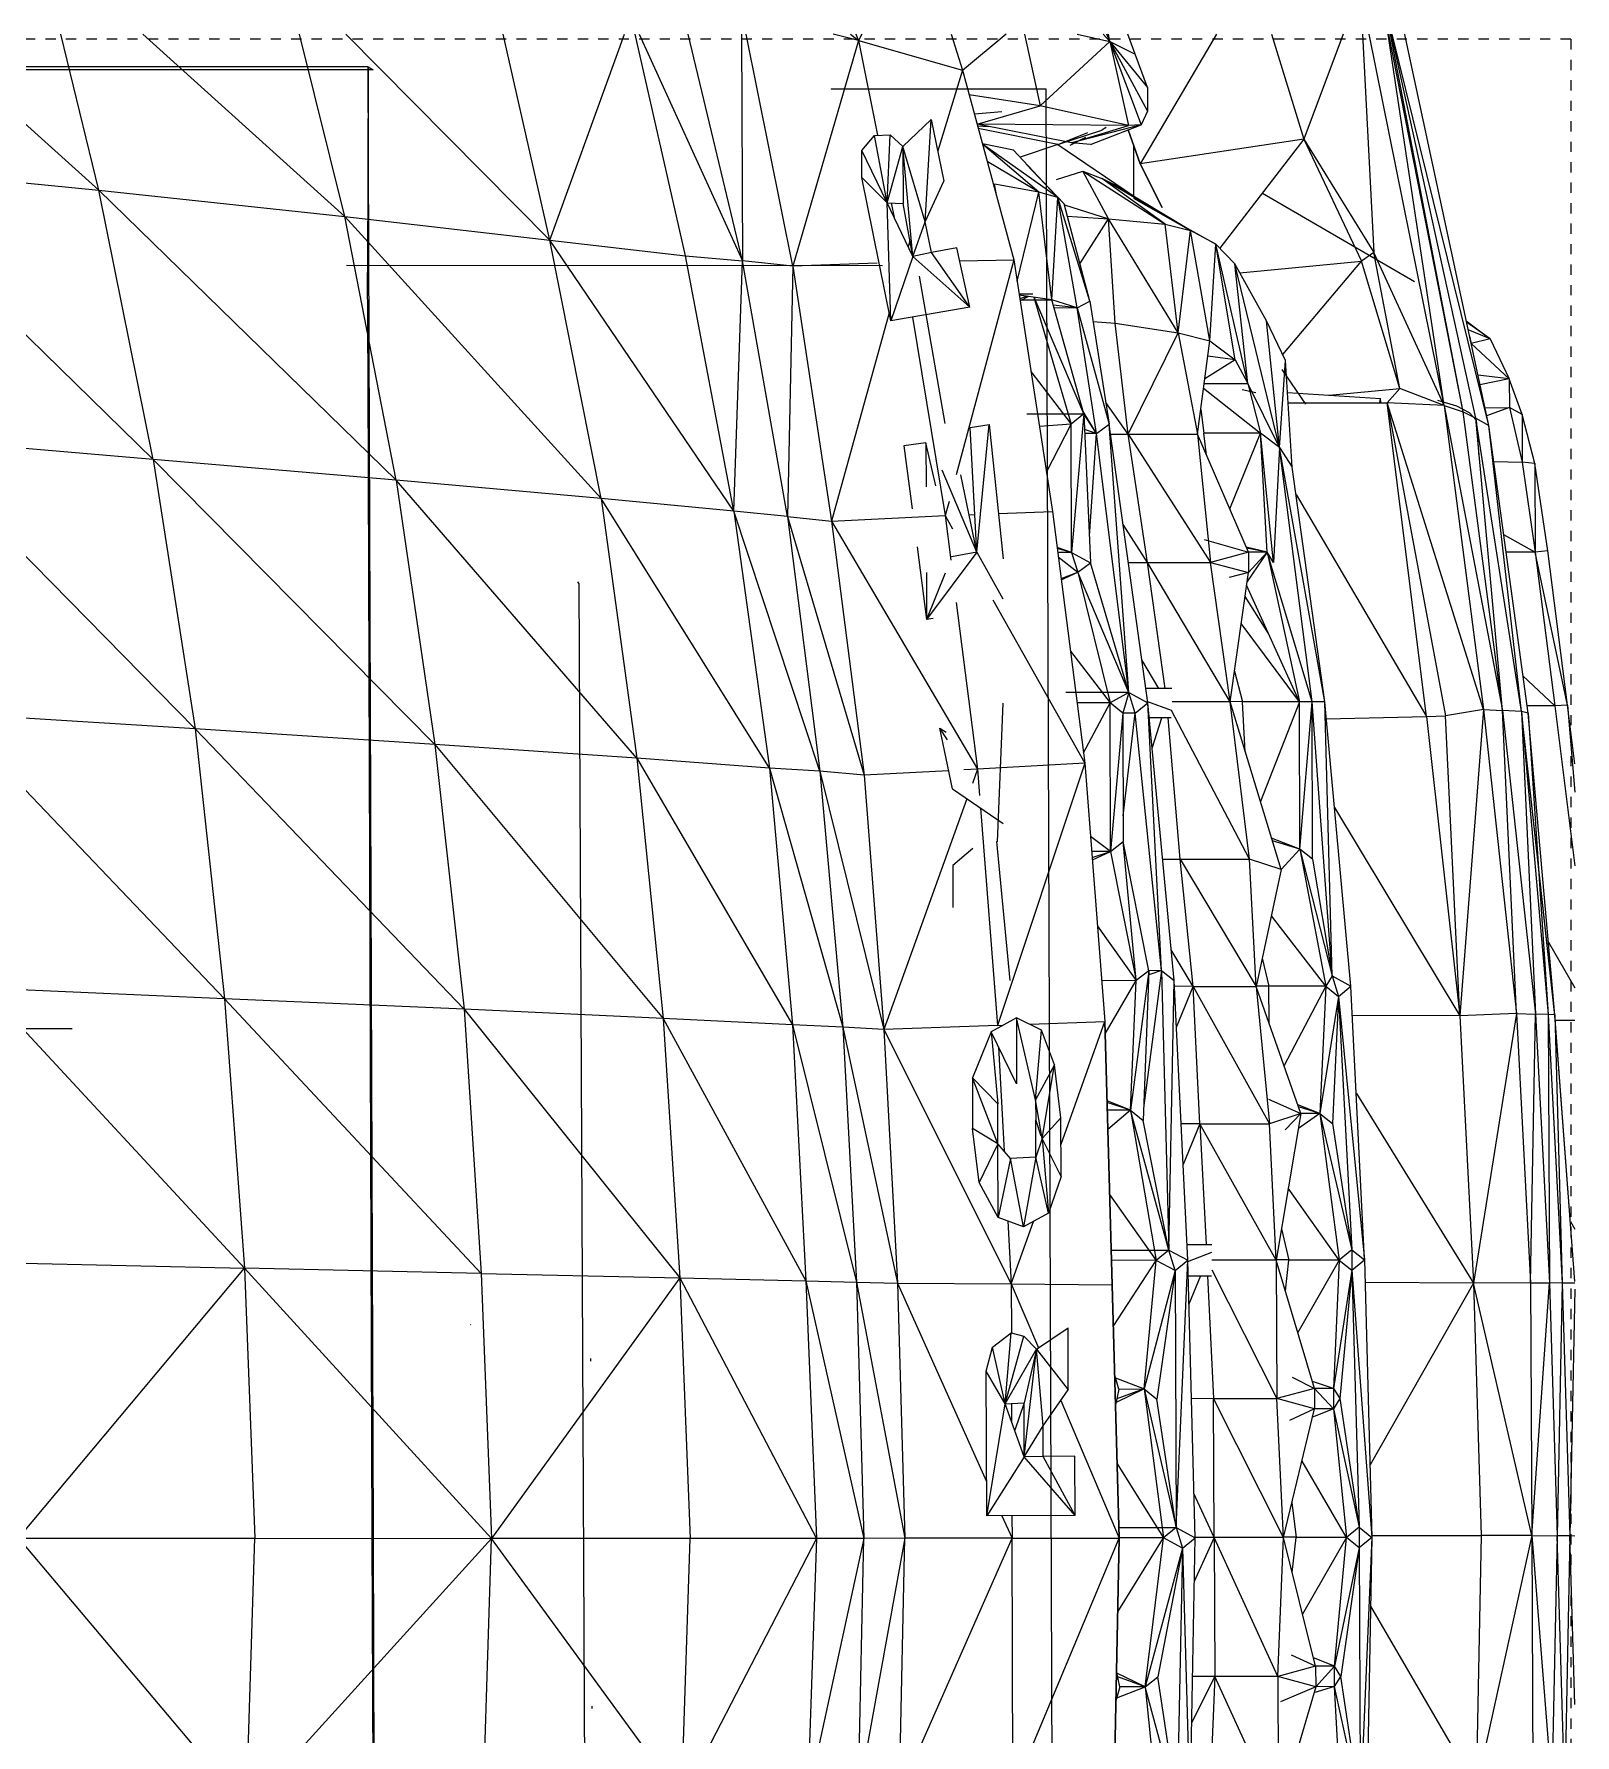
# Model space of a CAD drawing. Header units: inches. Extents: x -4254 to -1719, y 9514 to 12654.
# Drawn here: x -1929.72 to -1910.9, y 12441.03 to 12461.8 of the extents above; entities that cross this region are included whole.
import ezdxf

# ---------------------------------------------------------------- set-up
doc = ezdxf.new("R2010")
doc.units = ezdxf.units.IN
doc.header["$MEASUREMENT"] = 0
doc.linetypes.add('Aligning Line 1_8_', pattern=[0.25, 0.125, -0.125])
for name, color, linetype, lineweight in [('0-1', 7, 'Continuous', 5), ('0-2', 7, 'Continuous', 9), ('A-GENM', 5, 'Continuous', 9), ('G-ANNO-SYMB-1', 147, 'Aligning Line 1_8_', 9)]:
    doc.layers.add(name, color=color, linetype=linetype, lineweight=lineweight)

# ---------------------------------------------------------------- blocks, each defined once
blk = doc.blocks.new('Land_Rover_Evoque_-_SUV_Car_Vehicle_Automobile_13067 - Land Rover EVOQUE_dwg-V3-FLOOR PLAN - ROOF')
at = {"layer": 'A-GENM'}
for p, q in [((-0.25614, 2.57246), (-0.30398, 2.56636)), ((-0.25614, 2.57246), (-0.3035, 2.56246)), ((-0.23791, 2.57475), (-0.25614, 2.57246)), ((-0.25614, 2.57246), (-0.22922, 2.57475)), ((-0.25614, 2.57246), (-0.2559, 2.56855)), ((-0.2559, 2.56855), (-0.2064, 2.57475)), ((-0.18265, 2.56651), (-0.1686, 2.57475)), ((-0.07752, 2.57475), (-0.16017, 2.5685)), ((-0.07752, 2.57475), (-0.15998, 2.56853)), ((-0.15838, 2.57475), (-0.15843, 2.56861)), ((-0.09612, 2.57334), (-0.09378, 2.57475)), ((-0.07702, 2.57475), (-0.07707, 2.57081)), ((-0.07707, 2.57081), (0.00128, 2.57318)), ((-0.07516, 2.57475), (0.00128, 2.57318)), ((0.00128, 2.57318), (0.00123, 2.56921)), ((0.00132, 2.57475), (0.00128, 2.57318)), ((0.05349, 2.57475), (0.00128, 2.57318)), ((0.00128, 2.57318), (0.07965, 2.57161)), ((-0.3035, 2.56246), (-0.2559, 2.56855)), ((-0.26523, 2.55864), (-0.2559, 2.56855)), ((-0.2559, 2.56855), (-0.25589, 2.55991)), ((-0.16017, 2.5685), (-0.25367, 2.56022)), ((-0.15998, 2.56853), (-0.25335, 2.55829)), ((-0.16017, 2.5685), (-0.25335, 2.55829)), ((-0.1604, 2.56254), (-0.07712, 2.56689)), ((-0.16033, 2.5665), (-0.07707, 2.57081)), ((-0.16017, 2.5685), (-0.16033, 2.5665)), ((-0.16033, 2.5665), (-0.07712, 2.56689)), ((-0.16017, 2.5685), (-0.07707, 2.57081)), ((-0.07707, 2.57081), (-0.07712, 2.56689)), ((-0.07712, 2.56689), (0.00123, 2.56921)), ((-0.07712, 2.56097), (-0.07712, 2.56689)), ((0.00117, 2.56135), (-0.07712, 2.56689)), ((-0.07707, 2.57081), (0.00123, 2.56921)), ((0.00117, 2.56135), (0.00123, 2.56921)), ((0.00117, 2.56135), (0.07959, 2.56763)), ((0.07965, 2.57161), (0.00123, 2.56921)), ((0.00123, 2.56921), (0.07959, 2.56763)), ((-0.33098, 2.56232), (-0.34619, 2.55836)), ((-0.33147, 2.55843), (-0.3035, 2.56246)), ((-0.33098, 2.56232), (-0.33147, 2.55843)), ((-0.30398, 2.56636), (-0.33098, 2.56232)), ((-0.33098, 2.56232), (-0.3035, 2.56246)), ((-0.30907, 2.55264), (-0.3035, 2.56246)), ((-0.30398, 2.56636), (-0.3035, 2.56246)), ((-0.3035, 2.56246), (-0.30359, 2.55339)), ((-0.25451, 2.55229), (-0.1604, 2.56254)), ((-0.25422, 2.55821), (-0.16033, 2.5665)), ((-0.25422, 2.55821), (-0.1604, 2.56254)), ((-0.25367, 2.56022), (-0.16033, 2.5665)), ((-0.16057, 2.55665), (-0.1604, 2.56254)), ((-0.16033, 2.5665), (-0.1604, 2.56254)), ((-0.07712, 2.56097), (-0.1604, 2.56254)), ((0.00117, 2.56135), (0.07948, 2.56174)), ((-0.34619, 2.55836), (-0.35721, 2.55439)), ((-0.34838, 2.55443), (-0.33147, 2.55843)), ((-0.34619, 2.55836), (-0.34838, 2.55443)), ((-0.34619, 2.55836), (-0.33147, 2.55843)), ((-0.25422, 2.55821), (-0.34502, 2.54406)), ((-0.25367, 2.56022), (-0.34275, 2.54804)), ((-0.25422, 2.55821), (-0.34275, 2.54804)), ((-0.33165, 2.54956), (-0.33147, 2.55843)), ((-0.25482, 2.5464), (-0.16057, 2.55665)), ((-0.25422, 2.55821), (-0.25451, 2.55229)), ((-0.16057, 2.55665), (-0.25451, 2.55229)), ((-0.25367, 2.56022), (-0.25422, 2.55821)), ((-0.16057, 2.55665), (-0.07712, 2.56097)), ((-0.16057, 2.55665), (-0.15985, 2.53905)), ((-0.16057, 2.55665), (-0.07702, 2.54336)), ((-0.07712, 2.56097), (0.00117, 2.56135)), ((-0.07712, 2.56097), (-0.07702, 2.54336)), ((0.00117, 2.56135), (-0.07702, 2.54336)), ((0.00117, 2.56135), (0.00116, 2.54569)), ((0.00117, 2.56135), (0.07933, 2.54413)), ((-0.36969, 2.54848), (-0.35721, 2.55439)), ((-0.35721, 2.55439), (-0.36824, 2.54263)), ((-0.35721, 2.55439), (-0.35842, 2.54467)), ((-0.35721, 2.55439), (-0.34838, 2.55443)), ((-0.35721, 2.55439), (-0.35536, 2.54533)), ((-0.34904, 2.53422), (-0.25451, 2.55229)), ((-0.34826, 2.54686), (-0.34838, 2.55443)), ((-0.34838, 2.55443), (-0.34576, 2.54739)), ((-0.25451, 2.55229), (-0.34703, 2.54012)), ((-0.25451, 2.55229), (-0.34502, 2.54406)), ((-0.25482, 2.5464), (-0.25451, 2.55229)), ((-0.34275, 2.54804), (-0.46409, 2.51807)), ((-0.34275, 2.54804), (-0.46397, 2.52201)), ((-0.37524, 2.54106), (-0.36969, 2.54848)), ((-0.36969, 2.54848), (-0.3748, 2.54116)), ((-0.36969, 2.54848), (-0.37242, 2.54167)), ((-0.36969, 2.54848), (-0.36824, 2.54263)), ((-0.25482, 2.5464), (-0.3498, 2.5166)), ((-0.34904, 2.53422), (-0.25482, 2.5464)), ((-0.34502, 2.54406), (-0.34275, 2.54804)), ((-0.25482, 2.5464), (-0.15985, 2.53905)), ((-0.25482, 2.5464), (-0.25286, 2.53466)), ((-0.34502, 2.54406), (-0.46409, 2.51786)), ((-0.37087, 2.542), (-0.36824, 2.54263)), ((-0.34673, 2.54209), (-0.34876, 2.53815)), ((-0.34703, 2.54012), (-0.34502, 2.54406)), ((-0.34446, 2.54414), (-0.34673, 2.54209)), ((-0.34446, 2.54414), (-0.33321, 2.545)), ((-0.15985, 2.53905), (-0.07702, 2.54336)), ((-0.13585, 2.50701), (-0.07702, 2.54336)), ((-0.07702, 2.54336), (-0.07726, 2.50976)), ((-0.07702, 2.54336), (0.00116, 2.54569)), ((-0.07702, 2.54336), (-0.02072, 2.51125)), ((0.00117, 2.5118), (0.00116, 2.54569)), ((0.00116, 2.54569), (0.07933, 2.54413)), ((0.023, 2.51143), (0.07933, 2.54413)), ((-0.34703, 2.54012), (-0.46409, 2.51763)), ((-0.34703, 2.54012), (-0.46409, 2.51707)), ((-0.34876, 2.53815), (-0.35052, 2.53225)), ((-0.34904, 2.53422), (-0.34703, 2.54012)), ((-0.15985, 2.53905), (-0.25286, 2.53466)), ((-0.25262, 2.52879), (-0.15985, 2.53905)), ((-0.22438, 2.50023), (-0.15985, 2.53905)), ((-0.15985, 2.53905), (-0.15993, 2.50581)), ((-0.34904, 2.53422), (-0.46409, 2.51094)), ((-0.34904, 2.53422), (-0.46409, 2.51683)), ((-0.34904, 2.53422), (-0.39644, 2.51245)), ((-0.34904, 2.53422), (-0.35421, 2.52047)), ((-0.3498, 2.5166), (-0.25286, 2.53466)), ((-0.34904, 2.53422), (-0.3498, 2.5166)), ((-0.25262, 2.52879), (-0.25286, 2.53466)), ((-0.38729, 2.52498), (-0.41465, 2.47797)), ((-0.25262, 2.52879), (-0.3498, 2.5166)), ((-0.3214, 2.48832), (-0.25262, 2.52879)), ((-0.25193, 2.49768), (-0.25262, 2.52879)), ((-0.46409, 2.52192), (-0.46397, 2.52201)), ((-0.35421, 2.52047), (-0.39644, 2.51245)), ((-0.35421, 2.52047), (-0.39375, 2.50856)), ((-0.35223, 2.49859), (-0.35421, 2.52047)), ((-0.3498, 2.5166), (-0.35421, 2.52047)), ((-0.35305, 2.48571), (-0.35121, 2.51448)), ((-0.3498, 2.5146), (-0.35121, 2.51448)), ((-0.3498, 2.51427), (-0.35121, 2.51448)), ((-0.34979, 2.48591), (-0.3498, 2.5166)), ((-0.46409, 2.50888), (-0.39644, 2.51245)), ((-0.43156, 2.49076), (-0.39644, 2.51245)), ((-0.39644, 2.51245), (-0.39375, 2.50856)), ((-0.08423, 2.50958), (-0.16908, 2.50535)), ((-0.16588, 2.50143), (-0.08423, 2.50958)), ((-0.08739, 2.50563), (-0.08423, 2.50958)), ((-0.08423, 2.50958), (0.00174, 2.51184)), ((-0.08109, 2.50564), (-0.08423, 2.50958)), ((-0.08109, 2.50564), (0.00174, 2.51184)), ((-0.00144, 2.50792), (0.00174, 2.51184)), ((0.00174, 2.51184), (0.08768, 2.51018)), ((0.00174, 2.51184), (0.00494, 2.50793)), ((0.00174, 2.51184), (0.08456, 2.50822)), ((-0.43156, 2.49076), (-0.39375, 2.50856)), ((-0.36478, 2.48422), (-0.39375, 2.50856)), ((-0.39008, 2.4709), (-0.39375, 2.50856)), ((-0.16908, 2.50535), (-0.25719, 2.49719)), ((-0.17225, 2.49947), (-0.16908, 2.50535)), ((-0.16588, 2.50143), (-0.16908, 2.50535)), ((-0.16588, 2.50143), (-0.08739, 2.50563)), ((-0.12964, 2.49571), (-0.08739, 2.50563)), ((-0.12648, 2.49961), (-0.08739, 2.50563)), ((-0.08739, 2.50563), (-0.08109, 2.50564)), ((-0.08739, 2.50563), (-0.0842, 2.50173)), ((-0.0842, 2.50173), (-0.08109, 2.50564)), ((-0.08109, 2.50564), (-0.00144, 2.50792)), ((-0.08109, 2.50564), (-0.04127, 2.5019)), ((-0.08109, 2.50564), (-0.0444, 2.4999)), ((-0.04127, 2.5019), (-0.00144, 2.50792)), ((-0.03811, 2.49992), (-0.00144, 2.50792)), ((-0.03811, 2.49992), (0.00176, 2.50399)), ((0.00176, 2.50399), (-0.02192, 2.49017)), ((-0.00144, 2.50792), (0.00494, 2.50793)), ((-0.00144, 2.50792), (0.00176, 2.50399)), ((0.00176, 2.50399), (0.00175, 2.48836)), ((0.00494, 2.50793), (0.00176, 2.50399)), ((0.04166, 2.50024), (0.00176, 2.50399)), ((0.00176, 2.50399), (0.02548, 2.49034)), ((0.00494, 2.50793), (0.08456, 2.50822)), ((0.00494, 2.50793), (0.04481, 2.5022)), ((0.00494, 2.50793), (0.04166, 2.50024)), ((0.08456, 2.50822), (0.04481, 2.5022)), ((0.08456, 2.50822), (0.04795, 2.50026)), ((-0.46409, 2.50297), (-0.43156, 2.49076)), ((-0.17225, 2.49947), (-0.25719, 2.49719)), ((-0.17225, 2.49947), (-0.25718, 2.49329)), ((-0.2115, 2.48953), (-0.17225, 2.49947)), ((-0.20844, 2.49344), (-0.17225, 2.49947)), ((-0.17225, 2.49947), (-0.16588, 2.50143)), ((-0.17225, 2.49947), (-0.16905, 2.49752)), ((-0.16905, 2.49752), (-0.16588, 2.50143)), ((-0.16588, 2.50143), (-0.12648, 2.49961)), ((-0.16588, 2.50143), (-0.12964, 2.49571)), ((-0.12964, 2.49571), (-0.0842, 2.50173)), ((-0.12964, 2.49571), (-0.12648, 2.49961)), ((-0.0842, 2.50173), (-0.10649, 2.48592)), ((-0.0842, 2.50173), (-0.08421, 2.48609)), ((-0.0842, 2.50173), (-0.0444, 2.4999)), ((-0.0842, 2.50173), (-0.06177, 2.48885)), ((-0.0444, 2.4999), (-0.0466, 2.49339)), ((-0.0444, 2.4999), (-0.04127, 2.5019)), ((-0.0444, 2.4999), (-0.03811, 2.49992)), ((-0.0444, 2.4999), (-0.04437, 2.49406)), ((-0.03811, 2.49992), (-0.04437, 2.49406)), ((-0.04127, 2.5019), (-0.03811, 2.49992)), ((-0.03811, 2.49992), (-0.03805, 2.49406)), ((-0.03811, 2.49992), (-0.03556, 2.49346)), ((0.04166, 2.50024), (0.03909, 2.49373)), ((0.04481, 2.5022), (0.04166, 2.50024)), ((0.04795, 2.50026), (0.04166, 2.50024)), ((0.04166, 2.50024), (0.04166, 2.49437)), ((0.04166, 2.50024), (0.04801, 2.49442)), ((0.04795, 2.50026), (0.04481, 2.5022)), ((0.08773, 2.50236), (0.04795, 2.50026)), ((0.04795, 2.50026), (0.04801, 2.49442)), ((0.04795, 2.50026), (0.0499, 2.49386)), ((-0.25719, 2.49719), (-0.33597, 2.48322)), ((-0.25718, 2.49329), (-0.33597, 2.48322)), ((-0.25719, 2.49719), (-0.32985, 2.48716)), ((-0.25718, 2.49329), (-0.30353, 2.47941)), ((-0.25719, 2.49719), (-0.25718, 2.49329)), ((-0.20844, 2.49344), (-0.25718, 2.49329)), ((-0.2115, 2.48953), (-0.25718, 2.49329)), ((-0.25718, 2.49329), (-0.25716, 2.48939)), ((-0.2115, 2.48953), (-0.16905, 2.49752)), ((-0.20844, 2.49344), (-0.2115, 2.48953)), ((-0.16905, 2.49752), (-0.1909, 2.48068)), ((-0.16905, 2.49752), (-0.16907, 2.4799)), ((-0.16905, 2.49752), (-0.12964, 2.49571)), ((-0.16905, 2.49752), (-0.14445, 2.48462)), ((-0.12964, 2.49571), (-0.13226, 2.48891)), ((-0.12964, 2.49571), (-0.13167, 2.48912)), ((-0.12964, 2.49571), (-0.12964, 2.48983)), ((-0.12964, 2.49571), (-0.12501, 2.48905)), ((-0.04437, 2.49406), (-0.08416, 2.48216)), ((-0.0479, 2.48711), (-0.04437, 2.49406)), ((-0.04437, 2.49406), (-0.03805, 2.49406)), ((-0.04437, 2.49406), (-0.04125, 2.48233)), ((-0.03805, 2.49406), (-0.04125, 2.48233)), ((0.00181, 2.48444), (-0.03805, 2.49406)), ((-0.03805, 2.49406), (-0.03452, 2.48625)), ((0.04166, 2.49437), (0.00181, 2.48444)), ((0.04166, 2.49437), (0.03828, 2.48693)), ((0.04166, 2.49437), (0.04801, 2.49442)), ((0.04166, 2.49437), (0.04484, 2.48264)), ((0.04801, 2.49442), (0.04484, 2.48264)), ((0.04801, 2.49442), (0.08775, 2.48279)), ((0.04801, 2.49442), (0.0527, 2.48351)), ((-0.46409, 2.48072), (-0.43156, 2.49076)), ((-0.43156, 2.49076), (-0.42391, 2.43997)), ((-0.43156, 2.49076), (-0.39775, 2.46466)), ((-0.3601, 2.48387), (-0.34943, 2.49127)), ((-0.30353, 2.47941), (-0.25716, 2.48939)), ((-0.25716, 2.48939), (-0.29336, 2.47301)), ((-0.25716, 2.48939), (-0.28148, 2.47132)), ((-0.25716, 2.48939), (-0.25718, 2.47177)), ((-0.2115, 2.48953), (-0.25716, 2.48939)), ((-0.25716, 2.48939), (-0.22627, 2.47727)), ((-0.2115, 2.48953), (-0.21489, 2.48074)), ((-0.2115, 2.48953), (-0.21413, 2.48097)), ((-0.2115, 2.48953), (-0.20522, 2.48369)), ((-0.12964, 2.48983), (-0.16901, 2.47599)), ((-0.13404, 2.47981), (-0.12964, 2.48983)), ((-0.12964, 2.48983), (-0.12457, 2.48498)), ((-0.12964, 2.48983), (-0.08416, 2.48216)), ((-0.12964, 2.48983), (-0.12644, 2.48006)), ((-0.00906, 2.48706), (0.00175, 2.48836)), ((0.00172, 2.48836), (0.00172, 2.48443)), ((0.01265, 2.48714), (0.00175, 2.48836)), ((-0.33597, 2.48322), (-0.39289, 2.46932)), ((-0.36298, 2.48509), (-0.37526, 2.47917)), ((-0.33597, 2.48322), (-0.37526, 2.47917)), ((-0.32985, 2.48716), (-0.36298, 2.48509)), ((-0.33597, 2.48322), (-0.36298, 2.48509)), ((-0.33597, 2.48322), (-0.35583, 2.47335)), ((-0.33597, 2.48322), (-0.34037, 2.47733)), ((-0.33597, 2.48322), (-0.32985, 2.48716)), ((-0.33597, 2.48322), (-0.30036, 2.48138)), ((-0.20522, 2.48369), (-0.25713, 2.46786)), ((-0.20522, 2.48369), (-0.20841, 2.47388)), ((-0.20522, 2.48369), (-0.16901, 2.47599)), ((-0.09385, 2.48379), (-0.08421, 2.48609)), ((-0.08425, 2.48609), (-0.08425, 2.48215)), ((-0.07461, 2.48501), (-0.08421, 2.48609)), ((0.00181, 2.48444), (-0.04125, 2.46277)), ((0.00181, 2.48444), (-0.04125, 2.48233)), ((0.04484, 2.48264), (0.00181, 2.48444)), ((0.00181, 2.48444), (0.00181, 2.46292)), ((0.04484, 2.48264), (0.00181, 2.46292)), ((0.04484, 2.48264), (0.08775, 2.48279)), ((0.08775, 2.48279), (0.04484, 2.4631)), ((0.04484, 2.48264), (0.04484, 2.4631)), ((-0.37526, 2.47917), (-0.39289, 2.46932)), ((-0.35583, 2.47335), (-0.34037, 2.47733)), ((-0.35433, 2.45964), (-0.34037, 2.47733)), ((-0.34037, 2.47733), (-0.34038, 2.45974)), ((-0.30036, 2.48138), (-0.34037, 2.47733)), ((-0.30353, 2.47941), (-0.34037, 2.47733)), ((-0.31696, 2.46776), (-0.34037, 2.47733)), ((-0.30353, 2.47941), (-0.30508, 2.47288)), ((-0.30353, 2.47941), (-0.30483, 2.47299)), ((-0.30353, 2.47941), (-0.30355, 2.47354)), ((-0.30036, 2.48138), (-0.30353, 2.47941)), ((-0.30353, 2.47941), (-0.29725, 2.47356)), ((-0.30353, 2.47941), (-0.29444, 2.47316)), ((-0.27832, 2.47982), (-0.28979, 2.4725)), ((-0.17769, 2.47783), (-0.16907, 2.4799)), ((-0.16911, 2.4799), (-0.16911, 2.47598)), ((-0.15778, 2.47994), (-0.16907, 2.4799)), ((-0.16901, 2.45643), (-0.12644, 2.48006)), ((-0.16901, 2.47599), (-0.12644, 2.48006)), ((-0.08416, 2.48216), (-0.12644, 2.45853)), ((-0.08416, 2.48216), (-0.12644, 2.48006)), ((-0.12644, 2.45853), (-0.12644, 2.48006)), ((-0.08416, 2.48216), (-0.08417, 2.46217)), ((-0.08416, 2.48216), (-0.04125, 2.48233)), ((-0.08114, 2.46219), (-0.04125, 2.48233)), ((-0.04125, 2.46277), (-0.04125, 2.48233)), ((-0.35583, 2.47335), (-0.39902, 2.46345)), ((-0.35583, 2.47335), (-0.39289, 2.46932)), ((-0.36318, 2.46942), (-0.35583, 2.47335)), ((-0.35584, 2.45984), (-0.35583, 2.47335)), ((-0.35395, 2.4716), (-0.35297, 2.47587)), ((-0.30355, 2.47354), (-0.34009, 2.45778)), ((-0.30749, 2.45985), (-0.30355, 2.47354)), ((-0.30355, 2.47354), (-0.29725, 2.47356)), ((-0.30355, 2.47354), (-0.30032, 2.46184)), ((-0.30032, 2.46184), (-0.29725, 2.47356)), ((-0.25713, 2.46786), (-0.29725, 2.47356)), ((-0.29725, 2.47356), (-0.29571, 2.46761)), ((-0.24164, 2.47258), (-0.25718, 2.47177)), ((-0.20841, 2.47388), (-0.25713, 2.46786)), ((-0.20841, 2.47388), (-0.2545, 2.44968)), ((-0.20842, 2.45238), (-0.16901, 2.47599)), ((-0.20842, 2.45238), (-0.20841, 2.47388)), ((-0.16901, 2.47599), (-0.20841, 2.47388)), ((-0.16901, 2.45643), (-0.16901, 2.47599)), ((-0.36318, 2.46942), (-0.39902, 2.46345)), ((-0.39289, 2.46932), (-0.39902, 2.46345)), ((-0.36906, 2.46157), (-0.36318, 2.46942)), ((-0.36318, 2.46942), (-0.36425, 2.46094)), ((-0.36318, 2.46942), (-0.35729, 2.46003)), ((-0.25713, 2.46786), (-0.30033, 2.44228)), ((-0.25713, 2.46786), (-0.30032, 2.46184)), ((-0.2667, 2.46922), (-0.25718, 2.47177)), ((-0.25722, 2.47177), (-0.25723, 2.46784)), ((-0.25713, 2.46786), (-0.25714, 2.44988)), ((-0.46409, 2.46366), (-0.42391, 2.43997)), ((-0.41327, 2.43798), (-0.39902, 2.46345)), ((-0.39902, 2.46345), (-0.40318, 2.45561)), ((-0.36906, 2.46157), (-0.40318, 2.45561)), ((-0.36906, 2.46157), (-0.39902, 2.46345)), ((-0.37149, 2.45181), (-0.36906, 2.46157)), ((-0.34009, 2.45778), (-0.36906, 2.46157)), ((-0.34009, 2.45778), (-0.30032, 2.46184)), ((-0.34008, 2.43627), (-0.30032, 2.46184)), ((-0.30033, 2.44228), (-0.30032, 2.46184)), ((-0.089, 2.45453), (-0.08901, 2.46227)), ((-0.08378, 2.45477), (-0.08662, 2.46222)), ((-0.07931, 2.4609), (-0.04125, 2.46277)), ((-0.07931, 2.45489), (-0.07931, 2.46213)), ((0.00181, 2.46292), (-0.04125, 2.46277)), ((-0.04125, 2.46277), (-0.04124, 2.4559)), ((0.00181, 2.46292), (-0.01182, 2.45668)), ((0.00181, 2.46292), (0.0018, 2.45705)), ((0.00181, 2.46292), (0.04484, 2.4631)), ((0.00181, 2.46292), (0.01542, 2.45679)), ((0.04484, 2.4631), (0.0823, 2.46153)), ((0.04484, 2.4631), (0.04484, 2.45623)), ((0.04484, 2.4631), (0.0592, 2.45595)), ((-0.37149, 2.45181), (-0.34009, 2.45778)), ((-0.34775, 2.45878), (-0.34038, 2.45974)), ((-0.33363, 2.46056), (-0.34038, 2.45974)), ((-0.34008, 2.43627), (-0.34009, 2.45778)), ((-0.16901, 2.45643), (-0.20842, 2.45238)), ((-0.16901, 2.45643), (-0.18031, 2.44966)), ((-0.16901, 2.45643), (-0.16902, 2.45065)), ((-0.12644, 2.45853), (-0.16901, 2.45643)), ((-0.15639, 2.45126), (-0.16901, 2.45643)), ((-0.12644, 2.45853), (-0.08901, 2.46042)), ((-0.12644, 2.45853), (-0.11382, 2.45332)), ((-0.12644, 2.45853), (-0.12644, 2.45271)), ((0.00185, 2.45705), (-0.08413, 2.45476)), ((-0.07931, 2.45869), (-0.07055, 2.45512)), ((-0.00131, 2.45117), (0.00185, 2.45705)), ((0.0878, 2.45541), (0.00185, 2.45705)), ((0.00504, 2.45317), (0.00185, 2.45705)), ((-0.40318, 2.45561), (-0.41938, 2.42817)), ((-0.40318, 2.45561), (-0.41742, 2.43208)), ((-0.41327, 2.43798), (-0.40318, 2.45561)), ((-0.37149, 2.45181), (-0.40687, 2.43015)), ((-0.40513, 2.44776), (-0.40318, 2.45561)), ((-0.37149, 2.45181), (-0.40513, 2.44776)), ((-0.37149, 2.45181), (-0.40318, 2.45561)), ((-0.37446, 2.43222), (-0.37149, 2.45181)), ((-0.34008, 2.43627), (-0.37149, 2.45181)), ((-0.20842, 2.45238), (-0.25222, 2.44871)), ((-0.20842, 2.44701), (-0.20842, 2.45238)), ((-0.08413, 2.45476), (-0.1708, 2.45056)), ((-0.0873, 2.44887), (-0.08413, 2.45476)), ((-0.08097, 2.45089), (-0.0873, 2.44887)), ((-0.08097, 2.45089), (-0.08413, 2.45476)), ((-0.00131, 2.45117), (-0.08413, 2.45476)), ((-0.08097, 2.45089), (-0.08409, 2.445)), ((-0.08097, 2.45089), (-0.00131, 2.45117)), ((-0.08097, 2.45089), (-0.04113, 2.44516)), ((-0.08097, 2.45089), (-0.04425, 2.4412)), ((-0.04425, 2.4412), (-0.00131, 2.45117)), ((-0.00131, 2.45117), (-0.04113, 2.44516)), ((-0.00133, 2.43354), (-0.00131, 2.45117)), ((-0.00131, 2.45117), (0.00504, 2.45317)), ((-0.00131, 2.45117), (0.00188, 2.44728)), ((0.00504, 2.45317), (0.00188, 2.44728)), ((0.00504, 2.45317), (0.0878, 2.45541)), ((0.00504, 2.45317), (0.0449, 2.44547)), ((0.00504, 2.45317), (0.0847, 2.45149)), ((0.00504, 2.45317), (0.04802, 2.44154)), ((0.0847, 2.45149), (0.0449, 2.44547)), ((0.0847, 2.45149), (0.04802, 2.44154)), ((-0.42391, 2.43997), (-0.41037, 2.44683)), ((-0.41037, 2.44683), (-0.42391, 2.43997)), ((-0.42156, 2.42228), (-0.40513, 2.44776)), ((-0.40513, 2.44776), (-0.41938, 2.42817)), ((-0.40687, 2.43015), (-0.40513, 2.44776)), ((-0.2613, 2.44772), (-0.30033, 2.44228)), ((-0.2613, 2.44584), (-0.2702, 2.44057)), ((-0.2613, 2.44987), (-0.26129, 2.44181)), ((-0.25452, 2.44969), (-0.25712, 2.44239)), ((-0.1708, 2.45056), (-0.25683, 2.44243)), ((-0.17388, 2.4466), (-0.25683, 2.44243)), ((-0.17388, 2.4466), (-0.25364, 2.4385)), ((-0.25223, 2.44959), (-0.25222, 2.44287)), ((-0.24282, 2.44375), (-0.25222, 2.44674)), ((-0.17388, 2.4466), (-0.1708, 2.45056)), ((-0.17388, 2.4466), (-0.0873, 2.44887)), ((-0.17388, 2.4466), (-0.17386, 2.44273)), ((-0.17388, 2.4466), (-0.13206, 2.4411)), ((-0.17388, 2.4466), (-0.17262, 2.44268)), ((-0.0873, 2.44887), (-0.1708, 2.45056)), ((-0.0873, 2.44887), (-0.13065, 2.43702)), ((-0.0873, 2.44887), (-0.12747, 2.44092)), ((-0.08729, 2.43128), (-0.0873, 2.44887)), ((-0.0873, 2.44887), (-0.08409, 2.445)), ((-0.04425, 2.4412), (0.00188, 2.44728)), ((-0.02101, 2.43288), (0.00188, 2.44728)), ((0.00188, 2.44728), (0.00186, 2.43353)), ((0.04802, 2.44154), (0.00188, 2.44728)), ((0.0248, 2.43305), (0.00188, 2.44728)), ((0.04802, 2.44154), (0.08783, 2.44561)), ((-0.46174, 2.43064), (-0.44753, 2.4423)), ((-0.46174, 2.43064), (-0.44016, 2.44227)), ((-0.44753, 2.4423), (-0.45785, 2.43846)), ((-0.44753, 2.4423), (-0.44016, 2.44227)), ((-0.44016, 2.44227), (-0.43598, 2.44027)), ((-0.25683, 2.44243), (-0.34324, 2.43039)), ((-0.30033, 2.44228), (-0.34008, 2.43627)), ((-0.30033, 2.44228), (-0.31208, 2.43473)), ((-0.30033, 2.43637), (-0.30033, 2.44228)), ((-0.26003, 2.43652), (-0.25683, 2.44243)), ((-0.25364, 2.4385), (-0.25683, 2.44243)), ((-0.17386, 2.44273), (-0.21385, 2.43475)), ((-0.17386, 2.44273), (-0.12747, 2.44092)), ((-0.17386, 2.44273), (-0.13065, 2.43702)), ((-0.17386, 2.44273), (-0.17078, 2.43882)), ((-0.13065, 2.43702), (-0.08409, 2.445)), ((-0.13065, 2.43702), (-0.12747, 2.44092)), ((-0.10456, 2.43054), (-0.08409, 2.445)), ((-0.08409, 2.445), (-0.08414, 2.43111)), ((-0.06361, 2.43168), (-0.08409, 2.445)), ((-0.04425, 2.4412), (-0.08409, 2.445)), ((-0.04775, 2.43235), (-0.04425, 2.4412)), ((-0.04425, 2.4412), (-0.04113, 2.44516)), ((-0.04423, 2.4334), (-0.04425, 2.4412)), ((-0.04425, 2.4412), (-0.04117, 2.43276)), ((-0.04425, 2.4412), (-0.04003, 2.43252)), ((0.04802, 2.44154), (0.04377, 2.43282)), ((0.04802, 2.44154), (0.0449, 2.44547)), ((0.04802, 2.44154), (0.04493, 2.43307)), ((0.05149, 2.43274), (0.04802, 2.44154)), ((0.04802, 2.44154), (0.04805, 2.43374)), ((-0.45785, 2.43846), (-0.46409, 2.43621)), ((-0.46174, 2.43064), (-0.43598, 2.44027)), ((-0.46174, 2.43064), (-0.45785, 2.43846)), ((-0.46174, 2.43064), (-0.43572, 2.43638)), ((-0.43572, 2.43638), (-0.44182, 2.409)), ((-0.43572, 2.43638), (-0.4362, 2.38947)), ((-0.42987, 2.42462), (-0.43598, 2.44027)), ((-0.43598, 2.44027), (-0.43034, 2.41877)), ((-0.43598, 2.44027), (-0.43572, 2.43638)), ((-0.43034, 2.41877), (-0.43572, 2.43638)), ((-0.43442, 2.43628), (-0.42391, 2.43997)), ((-0.42391, 2.43997), (-0.43442, 2.43628)), ((-0.42991, 2.41445), (-0.41401, 2.43795)), ((-0.42975, 2.43792), (-0.41401, 2.43795)), ((-0.34008, 2.43627), (-0.37446, 2.43222)), ((-0.34008, 2.43627), (-0.34988, 2.42934)), ((-0.26003, 2.43652), (-0.34324, 2.43039)), ((-0.26003, 2.43652), (-0.34028, 2.42646)), ((-0.34008, 2.43083), (-0.34008, 2.43627)), ((-0.26003, 2.43652), (-0.30024, 2.42466)), ((-0.26003, 2.43652), (-0.2973, 2.42073)), ((-0.25364, 2.4385), (-0.26003, 2.43652)), ((-0.26003, 2.43652), (-0.26003, 2.41698)), ((-0.26003, 2.43652), (-0.25364, 2.4346)), ((-0.26003, 2.43652), (-0.25682, 2.43067)), ((-0.25364, 2.4385), (-0.25364, 2.4346)), ((-0.2218, 2.43472), (-0.25364, 2.4385)), ((-0.17078, 2.43882), (-0.21385, 2.43475)), ((-0.21077, 2.43083), (-0.17078, 2.43882)), ((-0.18764, 2.42678), (-0.17078, 2.43882)), ((-0.13065, 2.43702), (-0.17078, 2.43882)), ((-0.15425, 2.42916), (-0.17078, 2.43882)), ((-0.17078, 2.43882), (-0.17072, 2.42808)), ((-0.13065, 2.43702), (-0.13349, 2.42974)), ((-0.13065, 2.43702), (-0.13297, 2.42975)), ((-0.13065, 2.43702), (-0.13064, 2.42982)), ((-0.13065, 2.43702), (-0.1247, 2.42998)), ((-0.46409, 2.42859), (-0.46174, 2.43064)), ((-0.46409, 2.42049), (-0.46174, 2.43064)), ((-0.46174, 2.43064), (-0.46409, 2.42969)), ((-0.46174, 2.43064), (-0.46409, 2.43018)), ((-0.46174, 2.43064), (-0.44182, 2.409)), ((-0.40687, 2.43015), (-0.42156, 2.42228)), ((-0.41742, 2.43208), (-0.41938, 2.42817)), ((-0.41113, 2.41652), (-0.40687, 2.43015)), ((-0.40767, 2.41743), (-0.40687, 2.43015)), ((-0.37446, 2.43222), (-0.40687, 2.43015)), ((-0.39292, 2.42132), (-0.40687, 2.43015)), ((-0.38128, 2.42438), (-0.34324, 2.43039)), ((-0.3793, 2.42047), (-0.34324, 2.43039)), ((-0.37501, 2.42537), (-0.37446, 2.43222)), ((-0.34028, 2.42646), (-0.34324, 2.43039)), ((-0.2973, 2.42073), (-0.25682, 2.43067)), ((-0.27284, 2.41841), (-0.25682, 2.43067)), ((-0.25682, 2.43067), (-0.25683, 2.42048)), ((-0.25364, 2.4346), (-0.25682, 2.43067)), ((-0.21077, 2.43083), (-0.25682, 2.43067)), ((-0.2414, 2.42247), (-0.25682, 2.43067)), ((-0.25364, 2.4346), (-0.21385, 2.43475)), ((-0.25364, 2.4346), (-0.21077, 2.43083)), ((-0.21077, 2.43083), (-0.21539, 2.42464)), ((-0.21077, 2.43083), (-0.21385, 2.43475)), ((-0.20892, 2.42514), (-0.21077, 2.43083)), ((-0.20825, 2.42519), (-0.21077, 2.43083)), ((-0.21077, 2.43083), (-0.21077, 2.425)), ((-0.07652, 2.43132), (-0.15808, 2.42906)), ((-0.15808, 2.42906), (-0.07652, 2.43132)), ((-0.07678, 2.40003), (-0.07652, 2.43132)), ((0.00194, 2.43353), (-0.07652, 2.43132)), ((-0.07652, 2.43132), (0.00194, 2.43353)), ((-0.04423, 2.4334), (-0.04857, 2.43211)), ((-0.04423, 2.4334), (-0.03927, 2.43237)), ((-0.04067, 2.4154), (0.00194, 2.43353)), ((0.08042, 2.43188), (0.00194, 2.43353)), ((0.07515, 2.40293), (0.00194, 2.43353)), ((0.00199, 2.40029), (0.00194, 2.43353)), ((0.00194, 2.43353), (0.08042, 2.43188)), ((0.04805, 2.43374), (0.04307, 2.43267)), ((0.04805, 2.43374), (0.0524, 2.43247)), ((-0.43509, 2.42951), (-0.43432, 2.4281)), ((-0.42991, 2.41445), (-0.43432, 2.4281)), ((-0.42987, 2.42462), (-0.43034, 2.41877)), ((-0.42156, 2.42228), (-0.41938, 2.42817)), ((-0.34028, 2.42646), (-0.3793, 2.42047)), ((-0.34028, 2.42646), (-0.34709, 2.42234)), ((-0.34028, 2.42646), (-0.34642, 2.42253)), ((-0.34642, 2.42253), (-0.30024, 2.42466)), ((-0.34028, 2.42646), (-0.34157, 2.42276)), ((-0.34028, 2.42646), (-0.34029, 2.42282)), ((-0.30862, 2.42427), (-0.34028, 2.42646)), ((-0.30343, 2.41876), (-0.30024, 2.42466)), ((-0.2973, 2.42073), (-0.30024, 2.42466)), ((-0.2382, 2.42289), (-0.15808, 2.42906)), ((-0.2382, 2.42289), (-0.15808, 2.42906)), ((-0.15726, 2.40579), (-0.15808, 2.42906)), ((-0.1201, 2.4155), (-0.15808, 2.42906)), ((-0.42991, 2.41445), (-0.43357, 2.42383)), ((-0.42967, 2.41834), (-0.43212, 2.42322)), ((-0.41899, 2.41405), (-0.42156, 2.42228)), ((-0.38128, 2.42438), (-0.41343, 2.41446)), ((-0.3793, 2.42047), (-0.41343, 2.41446)), ((-0.38128, 2.42438), (-0.41148, 2.41643)), ((-0.34642, 2.42253), (-0.38254, 2.40714)), ((-0.34642, 2.42253), (-0.38175, 2.41262)), ((-0.3793, 2.42047), (-0.38175, 2.41262)), ((-0.3793, 2.42047), (-0.38128, 2.42438)), ((-0.3793, 2.42047), (-0.38007, 2.41309)), ((-0.37931, 2.41331), (-0.3793, 2.42047)), ((-0.34642, 2.40885), (-0.34642, 2.42253)), ((-0.34642, 2.40493), (-0.34642, 2.42253)), ((-0.34642, 2.42253), (-0.30343, 2.41876)), ((-0.34642, 2.42253), (-0.3432, 2.41866)), ((-0.31614, 2.41282), (-0.2382, 2.42289)), ((-0.31614, 2.41282), (-0.2382, 2.42289)), ((-0.30343, 2.41876), (-0.2973, 2.42073)), ((-0.30207, 2.41463), (-0.2973, 2.42073)), ((-0.29539, 2.4155), (-0.2973, 2.42073)), ((-0.29494, 2.41556), (-0.2973, 2.42073)), ((-0.28882, 2.3943), (-0.2382, 2.42289)), ((-0.2382, 2.42289), (-0.23632, 2.38963)), ((-0.2382, 2.42289), (-0.15691, 2.3958)), ((-0.00503, 2.41982), (-0.02343, 2.41975)), ((-0.02343, 2.41975), (-0.02333, 2.40999)), ((-0.00503, 2.41982), (-0.02333, 2.40999)), ((-0.00503, 2.41982), (-0.02323, 2.4041)), ((-0.00503, 2.41982), (-0.00496, 2.39245)), ((-0.44708, 2.41074), (0.44898, 2.41403)), ((-0.43034, 2.41877), (-0.4362, 2.38947)), ((-0.42991, 2.41445), (-0.4348, 2.38985)), ((-0.41372, 2.41405), (-0.42997, 2.39116)), ((-0.42991, 2.41445), (-0.42589, 2.40284)), ((-0.41343, 2.41446), (-0.42815, 2.40073)), ((-0.41148, 2.41643), (-0.42376, 2.40468)), ((-0.42376, 2.40468), (-0.41343, 2.41446)), ((-0.41343, 2.41446), (-0.41511, 2.4086)), ((-0.41148, 2.41643), (-0.41343, 2.41446)), ((-0.38175, 2.41262), (-0.41343, 2.41446)), ((-0.38256, 2.40701), (-0.3432, 2.41866)), ((-0.35953, 2.40616), (-0.3432, 2.41866)), ((-0.30343, 2.41876), (-0.3432, 2.41866)), ((-0.32836, 2.41094), (-0.3432, 2.41866)), ((-0.3432, 2.41866), (-0.34252, 2.40877)), ((-0.30343, 2.41876), (-0.30501, 2.41425)), ((-0.30343, 2.41876), (-0.30471, 2.41429)), ((-0.30343, 2.41876), (-0.30343, 2.41446)), ((-0.12823, 2.41546), (-0.14466, 2.41347)), ((-0.11011, 2.41554), (-0.12823, 2.41546)), ((-0.12823, 2.41546), (-0.12183, 2.40963)), ((-0.11011, 2.41554), (-0.12183, 2.40963)), ((-0.11011, 2.41554), (-0.0987, 2.41165)), ((-0.04396, 2.41771), (-0.06319, 2.41767)), ((-0.05658, 2.40789), (-0.06319, 2.41767)), ((-0.05658, 2.40789), (-0.04396, 2.41771)), ((-0.03288, 2.40994), (-0.04396, 2.41771)), ((-0.46409, 2.40412), (-0.44182, 2.409)), ((-0.44711, 2.34426), (-0.44708, 2.41074)), ((-0.44182, 2.409), (-0.44527, 2.38702)), ((-0.43621, 2.38947), (-0.44182, 2.409)), ((-0.38175, 2.41262), (-0.41511, 2.4086)), ((-0.39417, 2.40084), (-0.31614, 2.41282)), ((-0.39417, 2.40084), (-0.31614, 2.41282)), ((-0.38175, 2.41262), (-0.3832, 2.40253)), ((-0.38175, 2.40275), (-0.38175, 2.41262)), ((-0.3155, 2.3961), (-0.31614, 2.41282)), ((-0.15547, 2.40948), (-0.15925, 2.40167)), ((-0.14466, 2.41347), (-0.15547, 2.40948)), ((-0.13385, 2.40762), (-0.15547, 2.40948)), ((-0.12183, 2.40963), (-0.14466, 2.41347)), ((-0.14466, 2.41347), (-0.13385, 2.40762)), ((-0.12183, 2.40963), (-0.13385, 2.40762)), ((-0.1226, 2.40936), (-0.12761, 2.40764)), ((-0.12183, 2.40963), (-0.0987, 2.41165)), ((-0.12183, 2.40963), (-0.11606, 2.40769)), ((-0.0987, 2.41165), (-0.11606, 2.40769)), ((-0.0987, 2.41165), (-0.09452, 2.40385)), ((-0.03288, 2.40994), (-0.05658, 2.40789)), ((-0.02333, 2.40999), (-0.03288, 2.40994)), ((-0.02323, 2.4041), (-0.03288, 2.40994)), ((-0.02333, 2.40999), (-0.02323, 2.4041)), ((-0.41511, 2.4086), (-0.42993, 2.39117)), ((-0.41511, 2.4086), (-0.42458, 2.39262)), ((-0.41511, 2.4086), (-0.41756, 2.39487)), ((-0.38747, 2.40187), (-0.41511, 2.4086)), ((-0.38346, 2.40675), (-0.38344, 2.40249)), ((-0.38285, 2.405), (-0.38204, 2.4027)), ((-0.38279, 2.40541), (-0.38147, 2.40279)), ((-0.13385, 2.40762), (-0.15925, 2.40167)), ((-0.13385, 2.40762), (-0.12761, 2.40764)), ((-0.11606, 2.40769), (-0.12761, 2.40764)), ((-0.11606, 2.40769), (-0.11562, 2.39986)), ((-0.11606, 2.40769), (-0.09452, 2.40385)), ((-0.09452, 2.40385), (-0.11562, 2.39986)), ((-0.09452, 2.40385), (-0.09739, 2.39602)), ((-0.07678, 2.40003), (-0.09618, 2.40695)), ((-0.07678, 2.40003), (-0.05696, 2.40846)), ((-0.06169, 2.40004), (-0.06059, 2.40397)), ((-0.06059, 2.40397), (-0.05658, 2.40789)), ((-0.03962, 2.39818), (-0.06059, 2.40397)), ((-0.02323, 2.4041), (-0.05658, 2.40789)), ((-0.03962, 2.39818), (-0.05658, 2.40789)), ((-0.05658, 2.40789), (-0.03992, 2.40404)), ((-0.02323, 2.4041), (-0.03992, 2.40404)), ((-0.03962, 2.39818), (-0.03992, 2.40404)), ((-0.03992, 2.40404), (-0.03147, 2.40112)), ((-0.02323, 2.4041), (-0.03962, 2.39818)), ((-0.02323, 2.4041), (-0.00496, 2.39245)), ((-0.46409, 2.39848), (-0.45279, 2.38497)), ((-0.45285, 2.38497), (-0.39417, 2.40084)), ((-0.45285, 2.38497), (-0.39417, 2.40084)), ((-0.42815, 2.40073), (-0.43007, 2.39113)), ((-0.3938, 2.38406), (-0.39417, 2.40084)), ((-0.39417, 2.40084), (-0.3275, 2.38298)), ((-0.17077, 2.39969), (-0.21385, 2.39563)), ((-0.15925, 2.40167), (-0.13877, 2.40172)), ((-0.15925, 2.40167), (-0.15495, 2.39386)), ((-0.15565, 2.36059), (-0.07678, 2.40003)), ((-0.13877, 2.40172), (-0.15495, 2.39386)), ((-0.11562, 2.39986), (-0.12024, 2.39591)), ((-0.11562, 2.39986), (-0.09739, 2.39602)), ((-0.0963, 2.399), (-0.07678, 2.40003)), ((-0.07706, 2.36479), (-0.07678, 2.40003)), ((-0.07678, 2.40003), (-0.06169, 2.40008)), ((-0.05721, 2.3942), (-0.06169, 2.40004)), ((-0.03962, 2.39818), (-0.06169, 2.40004)), ((-0.03962, 2.39818), (-0.05721, 2.3942)), ((-0.03962, 2.39818), (-0.04974, 2.39227)), ((-0.03972, 2.40015), (-0.03411, 2.40017)), ((-0.00496, 2.39245), (-0.03962, 2.39818)), ((-0.00498, 2.40027), (0.00199, 2.40029)), ((-0.00497, 2.39717), (0.00199, 2.40029)), ((0.07608, 2.40056), (0.00199, 2.40029)), ((0.08112, 2.36539), (0.00199, 2.40029)), ((0.00199, 2.40029), (0.00203, 2.36703)), ((-0.43937, 2.38862), (-0.44009, 2.39709)), ((-0.4356, 2.38964), (-0.43549, 2.39303)), ((-0.41378, 2.39554), (-0.41756, 2.39487)), ((-0.34311, 2.39317), (-0.30144, 2.3976)), ((-0.34213, 2.38731), (-0.34311, 2.39317)), ((-0.30358, 2.3894), (-0.34311, 2.39317)), ((-0.30358, 2.3894), (-0.28906, 2.39749)), ((-0.2568, 2.39743), (-0.21384, 2.39564)), ((-0.23017, 2.38184), (-0.21952, 2.39752)), ((-0.22424, 2.39057), (-0.15691, 2.3958)), ((-0.15691, 2.3958), (-0.15697, 2.39753)), ((-0.15691, 2.3958), (-0.15565, 2.36059)), ((-0.15495, 2.39386), (-0.13262, 2.39587)), ((-0.15495, 2.39386), (-0.1407, 2.38803)), ((-0.15023, 2.39615), (-0.11797, 2.39785)), ((-0.12024, 2.39591), (-0.1407, 2.38803)), ((-0.13262, 2.39587), (-0.1407, 2.38803)), ((-0.12024, 2.39591), (-0.13262, 2.39587)), ((-0.12024, 2.39591), (-0.125, 2.38809)), ((-0.09739, 2.39602), (-0.12024, 2.39591)), ((-0.12024, 2.39591), (-0.1082, 2.39011)), ((-0.09739, 2.39602), (-0.1082, 2.39011)), ((-0.04974, 2.39227), (-0.05721, 2.3942)), ((-0.30358, 2.3894), (-0.34213, 2.38731)), ((-0.30358, 2.3894), (-0.32899, 2.37868)), ((-0.30358, 2.3894), (-0.3275, 2.38447)), ((-0.31515, 2.38702), (-0.31522, 2.38877)), ((-0.31311, 2.34439), (-0.23632, 2.38963)), ((-0.30358, 2.3894), (-0.30211, 2.38158)), ((-0.30358, 2.3894), (-0.28269, 2.37381)), ((-0.28796, 2.38303), (-0.23632, 2.38963)), ((-0.23632, 2.38963), (-0.22813, 2.39026)), ((-0.23632, 2.38963), (-0.23609, 2.38537)), ((-0.23632, 2.38963), (-0.23185, 2.38802)), ((-0.21171, 2.38817), (-0.20648, 2.38192)), ((-0.1407, 2.38803), (-0.125, 2.38809)), ((-0.1082, 2.39011), (-0.125, 2.38809)), ((-0.07706, 2.36479), (-0.01557, 2.39241)), ((-0.00496, 2.39245), (-0.04974, 2.39227)), ((-0.46409, 2.38141), (-0.45285, 2.38497)), ((-0.46409, 2.38141), (-0.45285, 2.38497)), ((-0.46214, 2.35267), (-0.45285, 2.38497)), ((-0.45285, 2.38497), (-0.42787, 2.37725)), ((-0.37944, 2.38717), (-0.39786, 2.38318)), ((-0.39786, 2.38318), (-0.39635, 2.37537)), ((-0.37944, 2.38717), (-0.39635, 2.37537)), ((-0.37944, 2.38717), (-0.39511, 2.36953)), ((-0.37944, 2.38717), (-0.37522, 2.36273)), ((-0.22707, 2.3863), (-0.15565, 2.36059)), ((-0.43762, 2.37521), (-0.41847, 2.37921)), ((-0.40594, 2.37339), (-0.41847, 2.37921)), ((-0.38909, 2.37152), (-0.34343, 2.3795)), ((-0.37637, 2.36941), (-0.31486, 2.3796)), ((-0.31927, 2.38078), (-0.31486, 2.3796)), ((-0.31486, 2.3796), (-0.31081, 2.38188)), ((-0.31486, 2.3796), (-0.30105, 2.38136)), ((-0.31311, 2.34439), (-0.31486, 2.3796)), ((-0.29706, 2.37956), (-0.28269, 2.37381)), ((-0.23017, 2.38184), (-0.24906, 2.37787)), ((-0.24541, 2.3803), (-0.24906, 2.37787)), ((-0.24906, 2.37787), (-0.24773, 2.37992)), ((-0.23584, 2.38065), (-0.23445, 2.35445)), ((-0.20648, 2.38192), (-0.19343, 2.38197)), ((-0.42925, 2.36645), (-0.43762, 2.37521)), ((-0.40594, 2.37339), (-0.43762, 2.37521)), ((-0.40594, 2.37339), (-0.42925, 2.36645)), ((-0.39635, 2.37537), (-0.40594, 2.37339)), ((-0.39511, 2.36953), (-0.40594, 2.37339)), ((-0.39635, 2.37537), (-0.39511, 2.36953)), ((-0.3241, 2.37663), (-0.33744, 2.37363)), ((-0.33744, 2.37363), (-0.32383, 2.37368)), ((-0.33744, 2.37363), (-0.33646, 2.36678)), ((-0.30524, 2.37086), (-0.28269, 2.37381)), ((-0.29721, 2.37376), (-0.28269, 2.37381)), ((-0.28295, 2.37582), (-0.28269, 2.37381)), ((-0.39511, 2.36953), (-0.42925, 2.36645)), ((-0.42925, 2.36645), (-0.41156, 2.36654)), ((-0.39511, 2.36953), (-0.41182, 2.36162)), ((-0.41182, 2.36162), (-0.41156, 2.36654)), ((-0.39511, 2.36953), (-0.41156, 2.36654)), ((-0.40003, 2.36864), (-0.3982, 2.36807)), ((-0.39511, 2.36953), (-0.37522, 2.36273)), ((-0.38909, 2.37152), (-0.38907, 2.37154)), ((-0.33646, 2.36678), (-0.31698, 2.36933)), ((-0.07735, 2.35209), (0.00203, 2.36703)), ((-0.07706, 2.36479), (0.00203, 2.36703)), ((0.08112, 2.36539), (0.00203, 2.36703)), ((0.00203, 2.36703), (0.08144, 2.35268)), ((0.00203, 2.36703), (0.00205, 2.35433)), ((-0.43291, 2.36253), (-0.42925, 2.36645)), ((-0.43268, 2.35764), (-0.43291, 2.36253)), ((-0.41182, 2.36162), (-0.43291, 2.36253)), ((-0.41182, 2.36162), (-0.43268, 2.35764)), ((-0.41182, 2.36162), (-0.42925, 2.36645)), ((-0.41182, 2.36162), (-0.428, 2.35375)), ((-0.37522, 2.36273), (-0.41965, 2.35379)), ((-0.41182, 2.36162), (-0.41965, 2.35379)), ((-0.37522, 2.36273), (-0.41182, 2.36162)), ((-0.41175, 2.36288), (-0.40723, 2.36379)), ((-0.37767, 2.36224), (-0.31311, 2.34439)), ((-0.15638, 2.3479), (-0.07706, 2.36479)), ((-0.15565, 2.36059), (-0.07706, 2.36479)), ((-0.07735, 2.35209), (-0.07706, 2.36479)), ((-0.46214, 2.35267), (-0.43272, 2.35863)), ((-0.428, 2.35375), (-0.43268, 2.35764)), ((-0.39311, 2.35851), (-0.39214, 2.33233)), ((-0.39249, 2.19399), (-0.39237, 2.3601)), ((-0.23566, 2.34074), (-0.15565, 2.36059)), ((-0.23445, 2.35445), (-0.15565, 2.36059)), ((-0.15565, 2.36059), (-0.15638, 2.3479)), ((-0.46409, 2.35372), (-0.46214, 2.35267)), ((-0.46409, 2.35026), (-0.46214, 2.35267)), ((-0.46214, 2.35267), (-0.46409, 2.34482)), ((-0.46214, 2.35267), (-0.46409, 2.35197)), ((-0.46214, 2.35267), (-0.39214, 2.33233)), ((-0.41965, 2.35379), (-0.428, 2.35375)), ((-0.31457, 2.33069), (-0.23445, 2.35445)), ((-0.31311, 2.34439), (-0.23445, 2.35445)), ((-0.23445, 2.35445), (-0.23566, 2.34074)), ((-0.1571, 2.33224), (-0.07735, 2.35209)), ((-0.15638, 2.3479), (-0.07735, 2.35209)), ((-0.07772, 2.33643), (0.00205, 2.35433)), ((-0.07772, 2.33643), (-0.07735, 2.35209)), ((-0.07735, 2.35209), (0.00205, 2.35433)), ((0.00205, 2.35433), (0.00204, 2.33967)), ((0.08144, 2.35268), (0.00205, 2.35433)), ((0.00205, 2.35433), (0.08181, 2.33701)), ((-0.23663, 2.3251), (-0.15638, 2.3479)), ((-0.23566, 2.34074), (-0.15638, 2.3479)), ((-0.15638, 2.3479), (-0.1571, 2.33224)), ((-0.44711, 2.34426), (-0.447, 2.34424)), ((-0.39214, 2.33233), (-0.31311, 2.34439)), ((-0.23566, 2.34074), (-0.31627, 2.31407)), ((-0.31457, 2.33069), (-0.31311, 2.34439)), ((-0.31457, 2.33069), (-0.23566, 2.34074)), ((-0.23566, 2.34074), (-0.23663, 2.3251)), ((-0.15907, 2.29215), (-0.07772, 2.33643)), ((-0.1571, 2.33224), (-0.07772, 2.33643)), ((-0.07865, 2.29731), (0.00204, 2.33967)), ((-0.07865, 2.29731), (-0.07772, 2.33643)), ((-0.07772, 2.33643), (0.00204, 2.33967)), ((0.00204, 2.33967), (0.08181, 2.33701)), ((0.00204, 2.33967), (0.08272, 2.29791)), ((0.00204, 2.33967), (0.00204, 2.30055)), ((-0.39214, 2.33233), (-0.46409, 2.31786)), ((-0.39214, 2.33233), (-0.39386, 2.31672)), ((-0.31457, 2.33069), (-0.39386, 2.31672)), ((-0.39214, 2.33233), (-0.31457, 2.33069)), ((-0.31457, 2.33069), (-0.31627, 2.31407)), ((-0.23969, 2.28404), (-0.1571, 2.33224)), ((-0.23663, 2.3251), (-0.1571, 2.33224)), ((-0.1571, 2.33224), (-0.15907, 2.29215)), ((-0.23663, 2.3251), (-0.32021, 2.27297)), ((-0.31627, 2.31407), (-0.23663, 2.3251)), ((-0.23663, 2.3251), (-0.23969, 2.28404)), ((-0.46409, 2.31647), (-0.39386, 2.31672)), ((-0.46409, 2.28476), (-0.39386, 2.31672)), ((-0.39386, 2.31672), (-0.46409, 2.2999)), ((-0.31627, 2.31407), (-0.40023, 2.25706)), ((-0.39532, 2.29912), (-0.39386, 2.31672)), ((-0.31627, 2.31407), (-0.39532, 2.29912)), ((-0.31627, 2.31407), (-0.39386, 2.31672)), ((-0.31627, 2.31407), (-0.32021, 2.27297)), ((-0.39532, 2.29912), (-0.46409, 2.28348)), ((-0.40023, 2.25706), (-0.39532, 2.29912)), ((-0.07865, 2.29731), (0.00204, 2.30055)), ((0.08272, 2.29791), (0.00204, 2.30055)), ((0.00204, 2.30055), (0.00204, 2.23896)), ((-0.16189, 2.23055), (-0.07865, 2.29731)), ((-0.15907, 2.29215), (-0.07865, 2.29731)), ((-0.08007, 2.23573), (-0.07865, 2.29731)), ((-0.07865, 2.29731), (0.00204, 2.23896)), ((0.08272, 2.29791), (0.00204, 2.23896)), ((-0.244, 2.22145), (-0.15907, 2.29215)), ((-0.23969, 2.28404), (-0.15907, 2.29215)), ((-0.15907, 2.29215), (-0.16189, 2.23055)), ((-0.23969, 2.28404), (-0.32586, 2.20941)), ((-0.32021, 2.27297), (-0.23969, 2.28404)), ((-0.23969, 2.28404), (-0.244, 2.22145)), ((-0.40023, 2.25706), (-0.46409, 2.28018)), ((-0.32021, 2.27297), (-0.40759, 2.19348)), ((-0.32021, 2.27297), (-0.40023, 2.25706)), ((-0.32021, 2.27297), (-0.32586, 2.20941)), ((0.29734, 2.26901), (-0.29371, 2.26609)), ((-0.05368, 2.26964), (-0.0529, 2.26966)), ((0.05404, 2.27002), (0.05479, 2.27003)), ((-0.29371, 2.26609), (-0.29431, 2.2657)), ((-0.40023, 2.25706), (-0.46409, 2.19379)), ((-0.40023, 2.25706), (-0.46409, 2.24255)), ((-0.40759, 2.19348), (-0.40023, 2.25706)), ((-0.16511, 2.15624), (-0.08007, 2.23573)), ((-0.16189, 2.23055), (-0.08007, 2.23573)), ((-0.08165, 2.16244), (0.00204, 2.23896)), ((-0.08007, 2.23573), (-0.08165, 2.16244)), ((-0.08007, 2.23573), (0.00204, 2.23896)), ((0.00203, 2.16566), (0.00204, 2.23896)), ((0.08414, 2.23634), (0.00204, 2.23896)), ((0.08571, 2.16301), (0.00204, 2.23896)), ((-0.24881, 2.14714), (-0.16189, 2.23055)), ((-0.244, 2.22145), (-0.16189, 2.23055)), ((-0.16189, 2.23055), (-0.16511, 2.15624)), ((-0.06418, 2.23251), (-0.06408, 2.23254)), ((-0.244, 2.22145), (-0.33226, 2.13414)), ((-0.32586, 2.20941), (-0.244, 2.22145)), ((-0.244, 2.22145), (-0.24881, 2.14714)), ((-0.32586, 2.20941), (-0.41572, 2.11724)), ((-0.32586, 2.20941), (-0.40759, 2.19348)), ((-0.32586, 2.20941), (-0.33226, 2.13414)), ((0.45517, 2.20402), (0.00065, 2.20236)), ((0.3598, 2.20336), (0.0015, 2.20202)), ((-0.45389, 2.2007), (-0.45417, 1.78242)), ((0.00065, 2.20236), (-0.45389, 2.2007)), ((-0.45389, 2.2007), (-0.45297, 2.20229)), ((-0.45389, 2.2007), (-0.39019, 2.20059)), ((-0.45297, 2.20229), (-0.453, 2.04102)), ((-0.35682, 2.20073), (-0.39019, 2.20059)), ((0.0015, 2.20202), (-0.35682, 2.20073)), ((-0.40759, 2.19348), (-0.46409, 2.13094)), ((-0.40759, 2.19348), (-0.46409, 2.17942)), ((-0.41572, 2.11724), (-0.40759, 2.19348)), ((-0.08165, 2.16244), (-0.16844, 2.08195)), ((-0.16511, 2.15624), (-0.08165, 2.16244)), ((-0.08335, 2.08909), (-0.08165, 2.16244)), ((-0.08165, 2.16244), (0.00203, 2.16566)), ((0.002, 2.09234), (-0.08165, 2.16244)), ((0.002, 2.09234), (0.00203, 2.16566)), ((0.002, 2.09234), (0.08571, 2.16301)), ((0.08571, 2.16301), (0.00203, 2.16566)), ((-0.16511, 2.15624), (-0.25348, 2.07186)), ((-0.24881, 2.14714), (-0.16511, 2.15624)), ((-0.16511, 2.15624), (-0.16844, 2.08195)), ((-0.24881, 2.14714), (-0.33865, 2.05885)), ((-0.33226, 2.13414), (-0.24881, 2.14714)), ((-0.24881, 2.14714), (-0.25348, 2.07186)), ((-0.33226, 2.13414), (-0.42311, 2.04094)), ((-0.33226, 2.13414), (-0.41572, 2.11724)), ((-0.33226, 2.13414), (-0.33865, 2.05885)), ((-0.41572, 2.11724), (-0.46409, 2.1055)), ((-0.41572, 2.11724), (-0.46409, 2.06344)), ((-0.42311, 2.04094), (-0.41572, 2.11724)), ((-0.15588, 2.10889), (-0.15575, 2.10898)), ((-0.15588, 2.10889), (-0.15539, 1.85387))]:
    blk.add_line(p, q, dxfattribs=at)
blk = doc.blocks.new('Land_Rover_Evoque_-_SUV_Car_Vehicle_Automobile_13067 - Land_Rover_Evoque_-_SUV_Car_Vehicle_Automobile_13067-V4-FLOOR PLAN - ROOF')
at = {"xscale": 39.40029010366786, "yscale": 39.40029010366786, "zscale": 39.40029010366786, "rotation": 180}
blk.add_blockref('Land_Rover_Evoque_-_SUV_Car_Vehicle_Automobile_13067 - Land Rover EVOQUE_dwg-V3-FLOOR PLAN - ROOF', (-0.026, 10.27), dxfattribs=at)
blk = doc.blocks.new('CTR  - Topography_rvt-1-FLOOR PLAN - ROOF')
at = {"layer": '0-2', "rotation": 89.99999999999953}
blk.add_blockref('Land_Rover_Evoque_-_SUV_Car_Vehicle_Automobile_13067 - Land_Rover_Evoque_-_SUV_Car_Vehicle_Automobile_13067-V4-FLOOR PLAN - ROOF', (-2002.081, 12443.536), dxfattribs=at)
blk = doc.blocks.new('CTR - 1st Phase - Common Walls_rvt-1-FLOOR PLAN - ROOF')
at = {"layer": 'G-ANNO-SYMB-1'}
for q in [(-4071.964, 12461.731), (-1910.956, 9706.24)]:
    blk.add_line((-1910.956, 12461.731), q, dxfattribs=at)
blk = doc.blocks.new('CTR - 1st Phase -Stairs _ Elevators_rvt-1-FLOOR PLAN - ROOF')
at = {"layer": 'G-ANNO-SYMB-1'}
for q in [(-4071.964, 12461.731), (-1910.956, 9706.24)]:
    blk.add_line((-1910.956, 12461.731), q, dxfattribs=at)

msp = doc.modelspace()

# ---------------------------------------------------------------- block references
at = {"layer": '0-1'}
for name in ['CTR  - Topography_rvt-1-FLOOR PLAN - ROOF', 'CTR - 1st Phase - Common Walls_rvt-1-FLOOR PLAN - ROOF', 'CTR - 1st Phase -Stairs _ Elevators_rvt-1-FLOOR PLAN - ROOF']:
    msp.add_blockref(name, (0, 0), dxfattribs=at)

doc.saveas('drawing.dxf')
